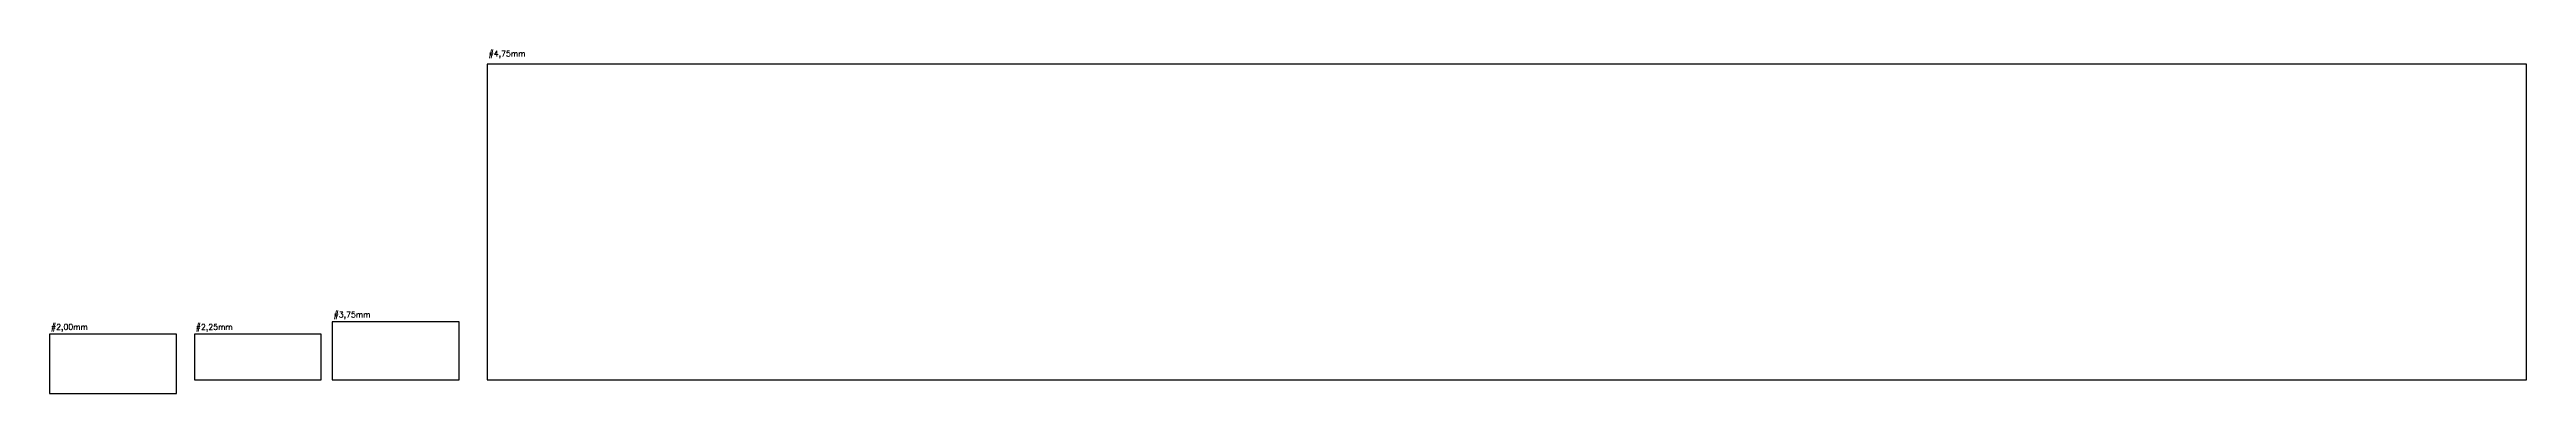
# Model space of a CAD drawing. Header units: millimetres. Extents: x 9079 to 77989, y 377 to 2054.
# Drawn here: x 9079 to 19958, y 516 to 2023 of the extents above; entities that cross this region are included whole.
import ezdxf

# ---------------------------------------------------------------- set-up
doc = ezdxf.new("R2010")
doc.units = ezdxf.units.MM
doc.header["$MEASUREMENT"] = 0
doc.layers.add('TEXTO', color=3, linetype='Continuous')
doc.styles.add('ROMANS', font='romans')

msp = doc.modelspace()

# ---------------------------------------------------------------- linework, layer by layer
for points in [[(11000.83, 575.24), (19957.91, 575.24), (19957.91, 1960.17), (11000.83, 1960.17)], [(9078.65, 515.99), (9636.28, 515.99), (9636.28, 775.92), (9078.65, 775.92)], [(9714.72, 575.24), (10272.35, 575.24), (10272.35, 775.92), (9714.72, 775.92)], [(10320.05, 575.24), (10877.68, 575.24), (10877.68, 830.2), (10320.05, 830.2)]]:
    msp.add_lwpolyline(points, close=True)

# ---------------------------------------------------------------- texts
at = {"layer": 'TEXTO', "color": 6, "style": 'ROMANS'}
for s, p in [('#4,75mm', (11007.34, 1993.65)), ('#3,75mm', (10326.56, 849.31)), ('#2,00mm', (9085.15, 795.03)), ('#2,25mm', (9721.23, 795.03))]:
    msp.add_text(s, height=25, dxfattribs=at).set_placement(p)

doc.saveas('drawing.dxf')
